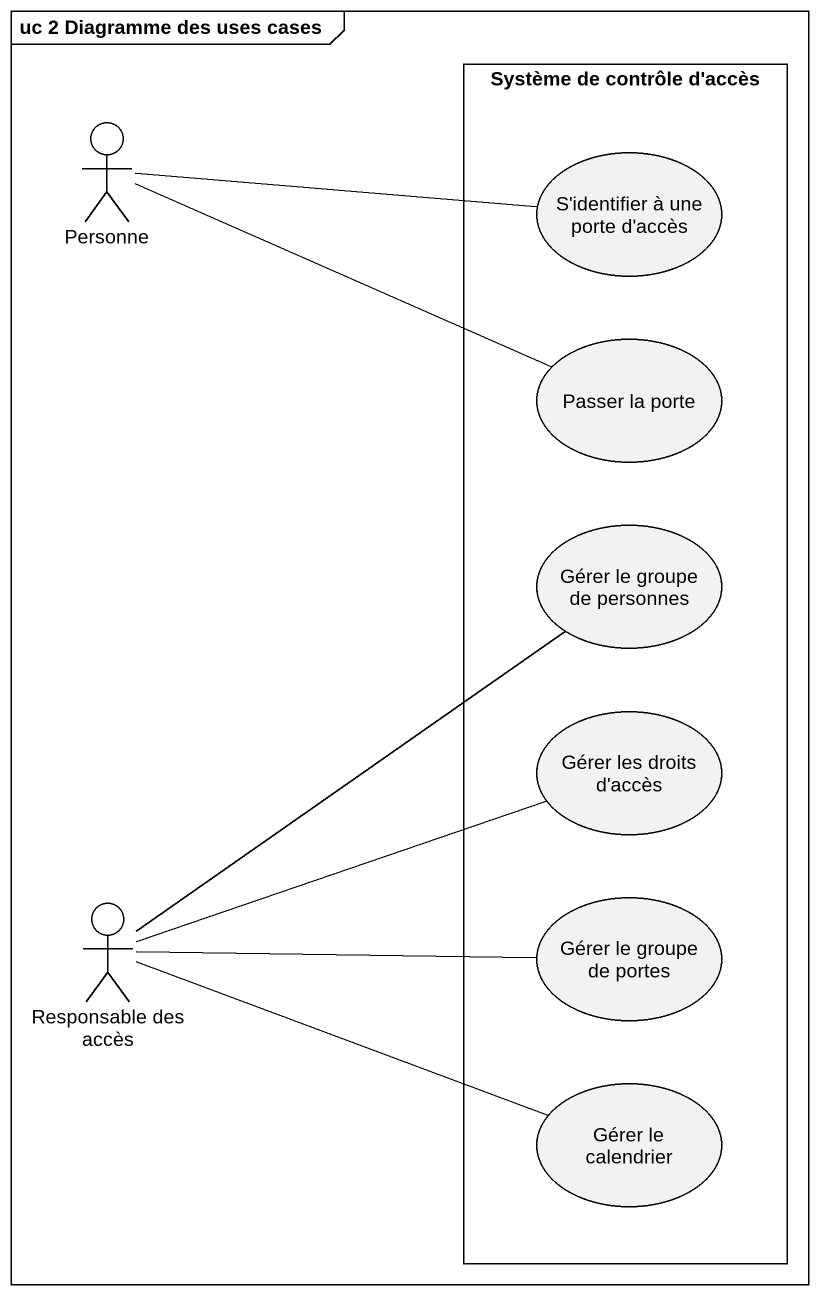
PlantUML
@startuml
mainframe uc 2 Diagramme des uses cases
actor Personne
rectangle "Système de contrôle d'accès" as Système_de_contrôle_d_accès {
  usecase "S'identifier à une porte d'accès" as S_identifier_à_une_porte_d
  usecase "Passer la porte" as Passer_la_porte
  usecase "Gérer le groupe de personnes" as Gérer_le_groupe_de_personnes
  usecase "Gérer les droits d'accès" as Gérer_les_droits_d_accès
  usecase "Gérer le groupe de portes" as Gérer_le_groupe_de_portes
  usecase "Gérer le calendrier" as Gérer_le_calendrier
}
actor "Responsable des accès" as Responsable_des_accès
Personne -right- S_identifier_à_une_porte_d
Personne -right- Passer_la_porte
Responsable_des_accès -up- Gérer_le_groupe_de_personnes
Responsable_des_accès -right- Gérer_les_droits_d_accès
Responsable_des_accès -right- Gérer_le_groupe_de_portes
Responsable_des_accès -right- Gérer_le_calendrier
@enduml
